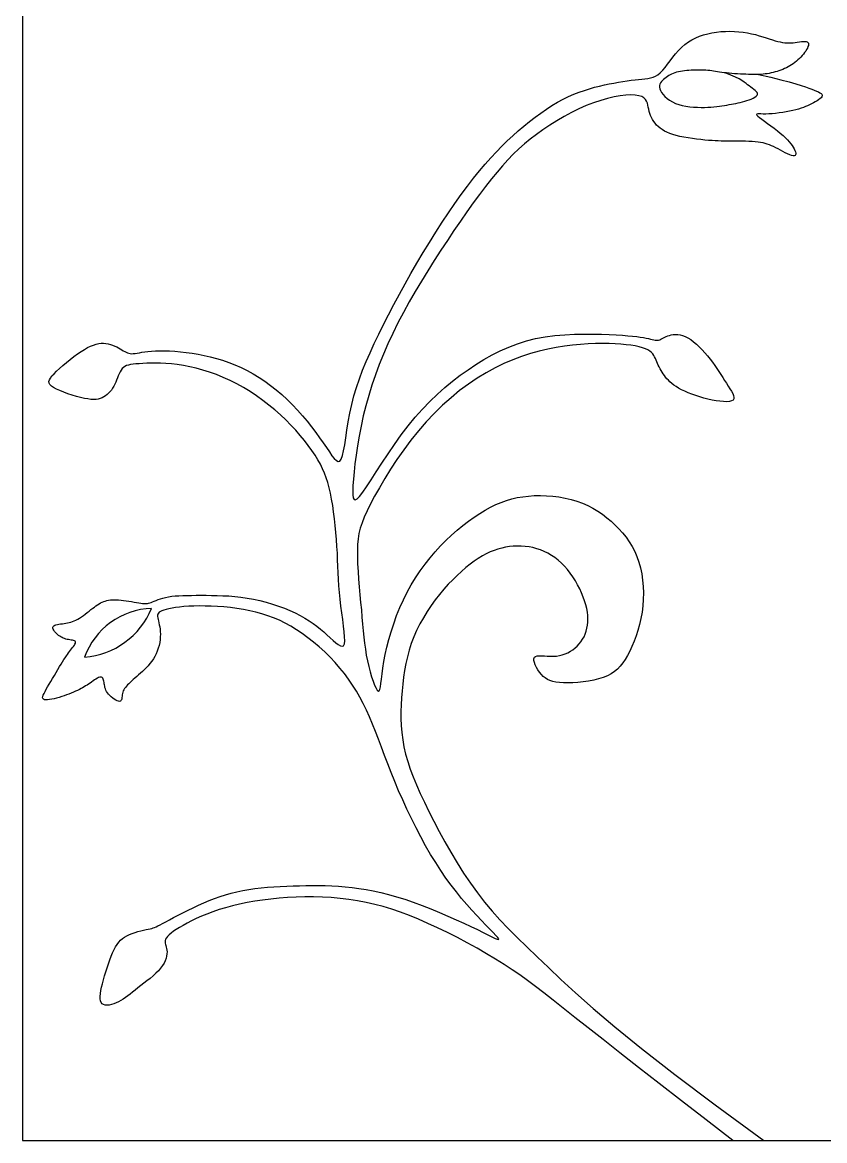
# Model space of a CAD drawing. Header units: millimetres. Extents: x 14385 to 129787, y 107826 to 186798.
# Drawn here: x 30828.7 to 31130.7, y 117984.9 to 118405.8 of the extents above; entities that cross this region are included whole.
import ezdxf

# ---------------------------------------------------------------- set-up
doc = ezdxf.new("R2010")
doc.units = ezdxf.units.MM
doc.header["$LTSCALE"] = 1000

msp = doc.modelspace()

# ---------------------------------------------------------------- linework, layer by layer
at = {"color": 252, "ltscale": 0.1}
msp.add_lwpolyline([(31528.71, 119784.86), (30828.71, 119784.86), (30828.71, 117984.86), (31528.71, 117984.86)], close=True, dxfattribs=at)
for points in [[(31096.13, 117984.86), (31086.1, 117992.63), (31076.86, 117999.81), (31068.39, 118006.4), (31060.66, 118012.44), (31053.66, 118017.92), (31047.35, 118022.88), (31041.71, 118027.32), (31036.72, 118031.27), (31032.34, 118034.74), (31028.48, 118037.79), (31025.02, 118040.5), (31021.86, 118042.93), (31018.9, 118045.15), (31016.02, 118047.21), (31013.13, 118049.2), (31010.1, 118051.17), (31006.87, 118053.18), (31003.44, 118055.22), (30999.87, 118057.27), (30996.2, 118059.29), (30992.47, 118061.26), (30988.73, 118063.16), (30985.02, 118064.96), (30981.39, 118066.64), (30977.86, 118068.18), (30974.43, 118069.58), (30971.09, 118070.83), (30967.81, 118071.95), (30964.56, 118072.94), (30961.34, 118073.8), (30958.12, 118074.54), (30954.88, 118075.16), (30951.6, 118075.66), (30948.3, 118076.05), (30944.98, 118076.33), (30941.66, 118076.51), (30938.34, 118076.6), (30935.04, 118076.6), (30931.77, 118076.52), (30928.54, 118076.35), (30925.35, 118076.12), (30922.23, 118075.81), (30919.17, 118075.43), (30916.19, 118074.98), (30913.3, 118074.47), (30910.5, 118073.89), (30907.8, 118073.25), (30905.21, 118072.55), (30902.74, 118071.8), (30900.4, 118071), (30898.19, 118070.16), (30896.11, 118069.3), (30894.17, 118068.44), (30892.37, 118067.57), (30890.71, 118066.72), (30889.21, 118065.9), (30887.86, 118065.11), (30886.66, 118064.36), (30885.62, 118063.65), (30884.73, 118062.98), (30883.98, 118062.34), (30883.39, 118061.74), (30882.94, 118061.18), (30882.63, 118060.65), (30882.47, 118060.15), (30882.42, 118059.68), (30882.46, 118059.21), (30882.57, 118058.74), (30882.72, 118058.26), (30882.88, 118057.74), (30883.02, 118057.18), (30883.13, 118056.56), (30883.17, 118055.87), (30883.14, 118055.13), (30883.02, 118054.33), (30882.8, 118053.48), (30882.48, 118052.59), (30882.04, 118051.68), (30881.47, 118050.74), (30880.77, 118049.78), (30879.93, 118048.82), (30878.96, 118047.85), (30877.91, 118046.89), (30876.79, 118045.94), (30875.63, 118045), (30874.46, 118044.09), (30873.31, 118043.2), (30872.21, 118042.34), (30871.18, 118041.53), (30870.2, 118040.75), (30869.28, 118040.02), (30868.39, 118039.33), (30867.52, 118038.69), (30866.66, 118038.11), (30865.81, 118037.57), (30864.93, 118037.09), (30864.04, 118036.68), (30863.14, 118036.33), (30862.25, 118036.06), (30861.4, 118035.89), (30860.61, 118035.83), (30859.89, 118035.88), (30859.27, 118036.06), (30858.77, 118036.39), (30858.4, 118036.87), (30858.17, 118037.5), (30858.05, 118038.26), (30858.04, 118039.16), (30858.12, 118040.18), (30858.29, 118041.32), (30858.54, 118042.57), (30858.85, 118043.91), (30859.22, 118045.35), (30859.64, 118046.85), (30860.09, 118048.39), (30860.58, 118049.93), (30861.09, 118051.45), (30861.62, 118052.93), (30862.16, 118054.32), (30862.7, 118055.61), (30863.24, 118056.77), (30863.8, 118057.8), (30864.37, 118058.72), (30864.98, 118059.53), (30865.64, 118060.26), (30866.36, 118060.9), (30867.15, 118061.47), (30868.03, 118061.97), (30869.01, 118062.43), (30870.06, 118062.84), (30871.14, 118063.2), (30872.24, 118063.52), (30873.31, 118063.81), (30874.33, 118064.05), (30875.27, 118064.27), (30876.1, 118064.45), (30876.79, 118064.61), (30877.39, 118064.76), (30877.94, 118064.93), (30878.48, 118065.12), (30879.06, 118065.37), (30879.73, 118065.68), (30880.53, 118066.09), (30881.52, 118066.6), (30882.71, 118067.24), (30884.1, 118067.98), (30885.66, 118068.8), (30887.36, 118069.69), (30889.18, 118070.62), (30891.08, 118071.58), (30893.04, 118072.53), (30895.04, 118073.46), (30897.04, 118074.35), (30899.06, 118075.2), (30901.09, 118075.99), (30903.14, 118076.73), (30905.22, 118077.41), (30907.34, 118078.02), (30909.5, 118078.57), (30911.7, 118079.04), (30913.96, 118079.44), (30916.27, 118079.76), (30918.61, 118080.03), (30920.99, 118080.24), (30923.39, 118080.41), (30925.8, 118080.55), (30928.22, 118080.65), (30930.64, 118080.73), (30933.06, 118080.81), (30935.47, 118080.86), (30937.89, 118080.88), (30940.32, 118080.88), (30942.76, 118080.84), (30945.23, 118080.75), (30947.72, 118080.6), (30950.25, 118080.4), (30952.81, 118080.14), (30955.42, 118079.8), (30958.09, 118079.37), (30960.83, 118078.85), (30963.65, 118078.24), (30966.55, 118077.51), (30969.55, 118076.66), (30972.66, 118075.69), (30975.87, 118074.59), (30979.16, 118073.38), (30982.46, 118072.09), (30985.73, 118070.75), (30988.93, 118069.39), (30992.01, 118068.03), (30994.91, 118066.71), (30997.6, 118065.44), (31000.02, 118064.27), (31002.16, 118063.21), (31003.99, 118062.29), (31005.5, 118061.55), (31006.68, 118061), (31007.51, 118060.68), (31007.96, 118060.61), (31008.02, 118060.82), (31007.68, 118061.32), (31006.99, 118062.11), (31005.98, 118063.16), (31004.7, 118064.45), (31003.21, 118065.96), (31001.54, 118067.67), (30999.75, 118069.55), (30997.88, 118071.58), (30995.98, 118073.74), (30994.05, 118076.03), (30992.1, 118078.46), (30990.15, 118081.01), (30988.19, 118083.7), (30986.25, 118086.53), (30984.32, 118089.49), (30982.41, 118092.59), (30980.53, 118095.82), (30978.7, 118099.16), (30976.91, 118102.59), (30975.17, 118106.07), (30973.5, 118109.58), (30971.89, 118113.09), (30970.36, 118116.58), (30968.92, 118120.01), (30967.57, 118123.37), (30966.29, 118126.64), (30965.08, 118129.83), (30963.91, 118132.92), (30962.77, 118135.92), (30961.65, 118138.83), (30960.53, 118141.62), (30959.4, 118144.32), (30958.23, 118146.9), (30957.02, 118149.39), (30955.76, 118151.79), (30954.44, 118154.1), (30953.03, 118156.35), (30951.55, 118158.53), (30949.96, 118160.67), (30948.27, 118162.76), (30946.46, 118164.82), (30944.55, 118166.83), (30942.55, 118168.79), (30940.48, 118170.67), (30938.37, 118172.46), (30936.22, 118174.16), (30934.05, 118175.73), (30931.89, 118177.18), (30929.74, 118178.49), (30927.6, 118179.67), (30925.46, 118180.71), (30923.31, 118181.64), (30921.12, 118182.46), (30918.91, 118183.18), (30916.64, 118183.8), (30914.32, 118184.33), (30911.93, 118184.79), (30909.5, 118185.17), (30907.04, 118185.49), (30904.59, 118185.73), (30902.17, 118185.91), (30899.81, 118186.04), (30897.52, 118186.1), (30895.34, 118186.11), (30893.28, 118186.07), (30891.35, 118185.99), (30889.56, 118185.86), (30887.91, 118185.7), (30886.41, 118185.51), (30885.07, 118185.3), (30883.87, 118185.07), (30882.85, 118184.83), (30881.98, 118184.58), (30881.27, 118184.31), (30880.71, 118184.03), (30880.27, 118183.72), (30879.96, 118183.38), (30879.75, 118183.01), (30879.64, 118182.6), (30879.62, 118182.14), (30879.67, 118181.64), (30879.78, 118181.08), (30879.92, 118180.47), (30880.09, 118179.8), (30880.27, 118179.07), (30880.43, 118178.28), (30880.56, 118177.44), (30880.65, 118176.52), (30880.69, 118175.55), (30880.65, 118174.52), (30880.56, 118173.46), (30880.4, 118172.37), (30880.17, 118171.28), (30879.88, 118170.19), (30879.51, 118169.12), (30879.08, 118168.09), (30878.58, 118167.11), (30878.03, 118166.17), (30877.41, 118165.29), (30876.76, 118164.44), (30876.08, 118163.63), (30875.37, 118162.87), (30874.64, 118162.14), (30873.91, 118161.44), (30873.19, 118160.77), (30872.47, 118160.13), (30871.77, 118159.53), (30871.1, 118158.94), (30870.45, 118158.39), (30869.84, 118157.85), (30869.27, 118157.34), (30868.74, 118156.85), (30868.28, 118156.38), (30867.86, 118155.92), (30867.49, 118155.47), (30867.18, 118155.03), (30866.91, 118154.58), (30866.69, 118154.13), (30866.52, 118153.66), (30866.39, 118153.17), (30866.3, 118152.67), (30866.23, 118152.16), (30866.17, 118151.67), (30866.1, 118151.22), (30865.99, 118150.83), (30865.84, 118150.51), (30865.62, 118150.3), (30865.31, 118150.2), (30864.91, 118150.23), (30864.42, 118150.39), (30863.88, 118150.65), (30863.3, 118151), (30862.72, 118151.41), (30862.14, 118151.88), (30861.61, 118152.37), (30861.14, 118152.88), (30860.74, 118153.39), (30860.42, 118153.9), (30860.17, 118154.4), (30859.97, 118154.9), (30859.82, 118155.39), (30859.7, 118155.88), (30859.6, 118156.37), (30859.52, 118156.85), (30859.45, 118157.33), (30859.36, 118157.79), (30859.27, 118158.21), (30859.15, 118158.59), (30858.99, 118158.91), (30858.8, 118159.16), (30858.55, 118159.32), (30858.24, 118159.37), (30857.87, 118159.32), (30857.43, 118159.16), (30856.95, 118158.93), (30856.43, 118158.62), (30855.88, 118158.27), (30855.32, 118157.89), (30854.75, 118157.49), (30854.19, 118157.1), (30853.64, 118156.72), (30853.09, 118156.36), (30852.54, 118156.01), (30851.99, 118155.67), (30851.41, 118155.33), (30850.8, 118155), (30850.16, 118154.67), (30849.47, 118154.33), (30848.73, 118153.99), (30847.95, 118153.64), (30847.12, 118153.29), (30846.25, 118152.95), (30845.36, 118152.61), (30844.44, 118152.28), (30843.51, 118151.98), (30842.57, 118151.69), (30841.62, 118151.42), (30840.7, 118151.19), (30839.81, 118150.99), (30838.98, 118150.85), (30838.22, 118150.77), (30837.57, 118150.76), (30837.04, 118150.83), (30836.65, 118150.98), (30836.42, 118151.23), (30836.34, 118151.58), (30836.4, 118152.02), (30836.57, 118152.56), (30836.86, 118153.19), (30837.24, 118153.92), (30837.7, 118154.74), (30838.23, 118155.65), (30838.81, 118156.66), (30839.43, 118157.73), (30840.09, 118158.84), (30840.75, 118159.98), (30841.42, 118161.11), (30842.08, 118162.22), (30842.72, 118163.27), (30843.31, 118164.25), (30843.86, 118165.13), (30844.37, 118165.92), (30844.84, 118166.64), (30845.28, 118167.29), (30845.69, 118167.88), (30846.09, 118168.43), (30846.48, 118168.95), (30846.87, 118169.46), (30847.26, 118169.95), (30847.63, 118170.42), (30847.98, 118170.88), (30848.28, 118171.31), (30848.52, 118171.71), (30848.69, 118172.06), (30848.76, 118172.38), (30848.73, 118172.64), (30848.58, 118172.84), (30848.32, 118173), (30847.97, 118173.12), (30847.56, 118173.22), (30847.09, 118173.3), (30846.58, 118173.37), (30846.06, 118173.45), (30845.55, 118173.55), (30845.04, 118173.67), (30844.56, 118173.82), (30844.09, 118174), (30843.64, 118174.21), (30843.2, 118174.45), (30842.77, 118174.72), (30842.35, 118175.03), (30841.95, 118175.37), (30841.55, 118175.74), (30841.18, 118176.13), (30840.84, 118176.54), (30840.57, 118176.95), (30840.36, 118177.35), (30840.24, 118177.73), (30840.23, 118178.08), (30840.33, 118178.38), (30840.57, 118178.64), (30840.92, 118178.84), (30841.37, 118179.01), (30841.9, 118179.15), (30842.49, 118179.26), (30843.12, 118179.36), (30843.77, 118179.45), (30844.43, 118179.54), (30845.07, 118179.64), (30845.71, 118179.75), (30846.33, 118179.89), (30846.96, 118180.05), (30847.59, 118180.25), (30848.23, 118180.5), (30848.89, 118180.8), (30849.56, 118181.15), (30850.25, 118181.57), (30850.96, 118182.04), (30851.68, 118182.55), (30852.4, 118183.09), (30853.12, 118183.64), (30853.83, 118184.19), (30854.51, 118184.73), (30855.18, 118185.24), (30855.82, 118185.72), (30856.43, 118186.16), (30857.02, 118186.56), (30857.61, 118186.92), (30858.18, 118187.24), (30858.76, 118187.52), (30859.34, 118187.76), (30859.94, 118187.97), (30860.55, 118188.14), (30861.19, 118188.27), (30861.86, 118188.36), (30862.57, 118188.41), (30863.31, 118188.44), (30864.11, 118188.42), (30864.95, 118188.38), (30865.85, 118188.3), (30866.81, 118188.19), (30867.8, 118188.06), (30868.82, 118187.91), (30869.83, 118187.76), (30870.8, 118187.6), (30871.73, 118187.45), (30872.58, 118187.31), (30873.33, 118187.18), (30873.98, 118187.09), (30874.52, 118187.03), (30875, 118186.99), (30875.42, 118187), (30875.83, 118187.04), (30876.23, 118187.13), (30876.66, 118187.26), (30877.14, 118187.43), (30877.69, 118187.66), (30878.31, 118187.92), (30879.02, 118188.21), (30879.8, 118188.51), (30880.66, 118188.81), (30881.61, 118189.09), (30882.64, 118189.36), (30883.76, 118189.58), (30884.96, 118189.76), (30886.26, 118189.89), (30887.65, 118189.99), (30889.13, 118190.05), (30890.7, 118190.09), (30892.36, 118190.11), (30894.11, 118190.12), (30895.96, 118190.12), (30897.89, 118190.12), (30899.91, 118190.1), (30902.01, 118190.06), (30904.18, 118189.99), (30906.41, 118189.87), (30908.69, 118189.68), (30911.01, 118189.43), (30913.37, 118189.09), (30915.75, 118188.65), (30918.14, 118188.13), (30920.51, 118187.52), (30922.85, 118186.84), (30925.13, 118186.09), (30927.34, 118185.28), (30929.45, 118184.42), (30931.44, 118183.51), (30933.29, 118182.56), (30935.02, 118181.58), (30936.63, 118180.56), (30938.14, 118179.53), (30939.56, 118178.47), (30940.9, 118177.4), (30942.17, 118176.33), (30943.39, 118175.24), (30944.56, 118174.17), (30945.67, 118173.15), (30946.69, 118172.26), (30947.62, 118171.56), (30948.42, 118171.1), (30949.09, 118170.95), (30949.59, 118171.17), (30949.92, 118171.82), (30950.06, 118172.95), (30950.04, 118174.49), (30949.88, 118176.39), (30949.63, 118178.57), (30949.31, 118180.96), (30948.96, 118183.49), (30948.62, 118186.09), (30948.31, 118188.7), (30948.06, 118191.24), (30947.87, 118193.73), (30947.73, 118196.18), (30947.61, 118198.62), (30947.51, 118201.05), (30947.4, 118203.5), (30947.29, 118205.98), (30947.15, 118208.5), (30946.98, 118211.09), (30946.77, 118213.71), (30946.52, 118216.34), (30946.23, 118218.94), (30945.9, 118221.5), (30945.54, 118223.97), (30945.14, 118226.34), (30944.71, 118228.56), (30944.24, 118230.62), (30943.72, 118232.55), (30943.14, 118234.37), (30942.48, 118236.1), (30941.75, 118237.79), (30940.91, 118239.46), (30939.96, 118241.15), (30938.89, 118242.87), (30937.69, 118244.66), (30936.36, 118246.51), (30934.9, 118248.4), (30933.32, 118250.33), (30931.62, 118252.27), (30929.81, 118254.21), (30927.89, 118256.14), (30925.86, 118258.05), (30923.74, 118259.92), (30921.52, 118261.74), (30919.22, 118263.5), (30916.85, 118265.19), (30914.42, 118266.79), (30911.95, 118268.3), (30909.43, 118269.7), (30906.88, 118270.99), (30904.31, 118272.15), (30901.74, 118273.18), (30899.18, 118274.1), (30896.65, 118274.9), (30894.15, 118275.58), (30891.7, 118276.15), (30889.33, 118276.62), (30887.03, 118276.98), (30884.83, 118277.24), (30882.74, 118277.41), (30880.75, 118277.51), (30878.88, 118277.55), (30877.13, 118277.53), (30875.51, 118277.48), (30874.03, 118277.4), (30872.68, 118277.31), (30871.48, 118277.22), (30870.42, 118277.11), (30869.48, 118276.97), (30868.65, 118276.8), (30867.93, 118276.57), (30867.3, 118276.28), (30866.75, 118275.91), (30866.27, 118275.45), (30865.85, 118274.89), (30865.47, 118274.24), (30865.13, 118273.53), (30864.81, 118272.76), (30864.5, 118271.96), (30864.18, 118271.14), (30863.86, 118270.33), (30863.5, 118269.54), (30863.11, 118268.79), (30862.68, 118268.07), (30862.22, 118267.4), (30861.72, 118266.78), (30861.19, 118266.21), (30860.62, 118265.69), (30860.03, 118265.23), (30859.41, 118264.83), (30858.75, 118264.49), (30858.06, 118264.22), (30857.3, 118264.01), (30856.47, 118263.89), (30855.54, 118263.85), (30854.51, 118263.89), (30853.35, 118264.02), (30852.05, 118264.25), (30850.59, 118264.58), (30849.04, 118264.99), (30847.43, 118265.47), (30845.82, 118266), (30844.27, 118266.57), (30842.82, 118267.16), (30841.54, 118267.76), (30840.47, 118268.34), (30839.65, 118268.91), (30839.1, 118269.46), (30838.79, 118270.02), (30838.72, 118270.61), (30838.88, 118271.23), (30839.26, 118271.92), (30839.84, 118272.69), (30840.63, 118273.55), (30841.61, 118274.52), (30842.73, 118275.56), (30843.98, 118276.66), (30845.32, 118277.79), (30846.71, 118278.9), (30848.12, 118279.98), (30849.51, 118280.99), (30850.85, 118281.9), (30852.11, 118282.69), (30853.29, 118283.35), (30854.41, 118283.9), (30855.47, 118284.33), (30856.48, 118284.65), (30857.44, 118284.87), (30858.37, 118284.98), (30859.28, 118285), (30860.17, 118284.92), (30861.04, 118284.77), (30861.89, 118284.54), (30862.7, 118284.27), (30863.48, 118283.95), (30864.23, 118283.61), (30864.92, 118283.25), (30865.57, 118282.89), (30866.16, 118282.54), (30866.72, 118282.21), (30867.24, 118281.91), (30867.75, 118281.64), (30868.25, 118281.41), (30868.77, 118281.24), (30869.3, 118281.12), (30869.87, 118281.07), (30870.48, 118281.09), (30871.16, 118281.17), (30871.91, 118281.29), (30872.75, 118281.44), (30873.7, 118281.61), (30874.77, 118281.78), (30875.97, 118281.94), (30877.31, 118282.06), (30878.82, 118282.15), (30880.47, 118282.19), (30882.26, 118282.18), (30884.16, 118282.12), (30886.16, 118282), (30888.25, 118281.82), (30890.4, 118281.58), (30892.61, 118281.28), (30894.86, 118280.9), (30897.15, 118280.45), (30899.45, 118279.92), (30901.77, 118279.3), (30904.1, 118278.59), (30906.43, 118277.78), (30908.75, 118276.88), (30911.06, 118275.86), (30913.34, 118274.74), (30915.6, 118273.5), (30917.82, 118272.16), (30920.02, 118270.7), (30922.17, 118269.14), (30924.29, 118267.48), (30926.36, 118265.71), (30928.38, 118263.84), (30930.36, 118261.87), (30932.27, 118259.83), (30934.12, 118257.74), (30935.88, 118255.63), (30937.56, 118253.53), (30939.13, 118251.45), (30940.6, 118249.44), (30941.95, 118247.51), (30943.17, 118245.71), (30944.28, 118244.07), (30945.27, 118242.67), (30946.15, 118241.57), (30946.94, 118240.83), (30947.63, 118240.52), (30948.24, 118240.68), (30948.77, 118241.4), (30949.24, 118242.7), (30949.66, 118244.52), (30950.06, 118246.79), (30950.47, 118249.42), (30950.92, 118252.34), (30951.42, 118255.45), (30952.01, 118258.68), (30952.71, 118261.95), (30953.54, 118265.19), (30954.5, 118268.4), (30955.6, 118271.61), (30956.81, 118274.84), (30958.16, 118278.11), (30959.62, 118281.44), (30961.19, 118284.85), (30962.88, 118288.37), (30964.68, 118292), (30966.57, 118295.73), (30968.56, 118299.55), (30970.63, 118303.43), (30972.78, 118307.34), (30974.99, 118311.28), (30977.26, 118315.21), (30979.59, 118319.13), (30981.95, 118322.99), (30984.34, 118326.8), (30986.75, 118330.52), (30989.16, 118334.13), (30991.55, 118337.61), (30993.93, 118340.95), (30996.26, 118344.11), (30998.54, 118347.09), (31000.77, 118349.85), (31002.93, 118352.43), (31005.06, 118354.83), (31007.15, 118357.09), (31009.22, 118359.2), (31011.28, 118361.2), (31013.34, 118363.11), (31015.42, 118364.95), (31017.51, 118366.72), (31019.62, 118368.43), (31021.73, 118370.06), (31023.86, 118371.62), (31025.98, 118373.08), (31028.09, 118374.44), (31030.18, 118375.69), (31032.26, 118376.82), (31034.31, 118377.83), (31036.33, 118378.72), (31038.32, 118379.5), (31040.28, 118380.19), (31042.22, 118380.8), (31044.13, 118381.34), (31046, 118381.81), (31047.85, 118382.23), (31049.66, 118382.62), (31051.43, 118382.96), (31053.16, 118383.27), (31054.82, 118383.55), (31056.42, 118383.78), (31057.94, 118383.99), (31059.37, 118384.16), (31060.71, 118384.3), (31061.95, 118384.41), (31063.09, 118384.52), (31064.16, 118384.66), (31065.17, 118384.86), (31066.13, 118385.15), (31067.05, 118385.55), (31067.96, 118386.1), (31068.86, 118386.82), (31069.76, 118387.74), (31070.68, 118388.82), (31071.62, 118390.02), (31072.59, 118391.3), (31073.6, 118392.63), (31074.65, 118393.95), (31075.76, 118395.22), (31076.92, 118396.41), (31078.15, 118397.48), (31079.44, 118398.42), (31080.79, 118399.25), (31082.19, 118399.97), (31083.65, 118400.59), (31085.17, 118401.1), (31086.73, 118401.53), (31088.33, 118401.86), (31089.98, 118402.12), (31091.66, 118402.29), (31093.35, 118402.39), (31095.05, 118402.42), (31096.74, 118402.37), (31098.42, 118402.25), (31100.06, 118402.07), (31101.65, 118401.82), (31103.19, 118401.51), (31104.66, 118401.16), (31106.08, 118400.77), (31107.42, 118400.37), (31108.7, 118399.96), (31109.91, 118399.57), (31111.05, 118399.21), (31112.11, 118398.89), (31113.1, 118398.62), (31114.02, 118398.41), (31114.89, 118398.25), (31115.71, 118398.14), (31116.51, 118398.08), (31117.29, 118398.06), (31118.07, 118398.08), (31118.85, 118398.14), (31119.65, 118398.24), (31120.45, 118398.35), (31121.23, 118398.46), (31121.97, 118398.56), (31122.66, 118398.62), (31123.27, 118398.64), (31123.78, 118398.6), (31124.19, 118398.47), (31124.46, 118398.26), (31124.62, 118397.96), (31124.66, 118397.58), (31124.61, 118397.14), (31124.47, 118396.65), (31124.24, 118396.13), (31123.95, 118395.57), (31123.61, 118395), (31123.21, 118394.43), (31122.78, 118393.85), (31122.3, 118393.28), (31121.79, 118392.72), (31121.26, 118392.18), (31120.69, 118391.65), (31120.11, 118391.14), (31119.51, 118390.66), (31118.9, 118390.21), (31118.28, 118389.79), (31117.64, 118389.4), (31117, 118389.04), (31116.33, 118388.7), (31115.66, 118388.38), (31114.97, 118388.09), (31114.26, 118387.81), (31113.54, 118387.56), (31112.81, 118387.32), (31112.07, 118387.11), (31111.32, 118386.92), (31110.57, 118386.75), (31109.82, 118386.6), (31109.08, 118386.47), (31108.35, 118386.37), (31107.62, 118386.28), (31106.9, 118386.22), (31106.17, 118386.18), (31105.42, 118386.16), (31104.65, 118386.15), (31103.84, 118386.16), (31102.98, 118386.17), (31102.06, 118386.2), (31101.09, 118386.24), (31100.06, 118386.28), (31099, 118386.33), (31097.93, 118386.39), (31096.85, 118386.46), (31095.79, 118386.54), (31094.77, 118386.64), (31093.79, 118386.74), (31092.88, 118386.85), (31092.02, 118386.97), (31091.21, 118387.1), (31090.43, 118387.22), (31089.68, 118387.34), (31088.95, 118387.46), (31088.23, 118387.56), (31087.51, 118387.65), (31086.77, 118387.72), (31086.02, 118387.77), (31085.27, 118387.8), (31084.5, 118387.82), (31083.72, 118387.82), (31082.92, 118387.82), (31082.12, 118387.8), (31081.3, 118387.77), (31080.48, 118387.74), (31079.65, 118387.69), (31078.82, 118387.63), (31078, 118387.55), (31077.2, 118387.46), (31076.42, 118387.34), (31075.68, 118387.2), (31074.98, 118387.03), (31074.32, 118386.83), (31073.7, 118386.6), (31073.12, 118386.34), (31072.57, 118386.06), (31072.04, 118385.75), (31071.54, 118385.42), (31071.06, 118385.08), (31070.59, 118384.71), (31070.13, 118384.33), (31069.7, 118383.93), (31069.31, 118383.5), (31068.99, 118383.04), (31068.75, 118382.55), (31068.6, 118382.01), (31068.58, 118381.43), (31068.69, 118380.79), (31068.95, 118380.09), (31069.36, 118379.36), (31069.92, 118378.62), (31070.6, 118377.87), (31071.42, 118377.14), (31072.35, 118376.46), (31073.4, 118375.83), (31074.56, 118375.29), (31075.82, 118374.84), (31077.15, 118374.49), (31078.54, 118374.22), (31079.96, 118374.02), (31081.4, 118373.89), (31082.81, 118373.81), (31084.2, 118373.79), (31085.52, 118373.8), (31086.77, 118373.85), (31087.94, 118373.92), (31089.05, 118374.02), (31090.1, 118374.13), (31091.1, 118374.26), (31092.06, 118374.4), (31092.98, 118374.54), (31093.87, 118374.68), (31094.75, 118374.83), (31095.61, 118374.97), (31096.46, 118375.12), (31097.29, 118375.28), (31098.13, 118375.45), (31098.96, 118375.64), (31099.79, 118375.85), (31100.63, 118376.09), (31101.48, 118376.35), (31102.3, 118376.63), (31103.09, 118376.94), (31103.8, 118377.27), (31104.43, 118377.61), (31104.93, 118377.96), (31105.29, 118378.33), (31105.47, 118378.69), (31105.47, 118379.06), (31105.29, 118379.43), (31104.98, 118379.81), (31104.55, 118380.19), (31104.05, 118380.58), (31103.48, 118380.99), (31102.89, 118381.41), (31102.31, 118381.84), (31101.73, 118382.29), (31101.13, 118382.77), (31100.43, 118383.29), (31099.58, 118383.85), (31098.5, 118384.48), (31097.15, 118385.17), (31095.44, 118385.94), (31093.33, 118386.79)], [(31105.8, 118386.17), (31110.45, 118385.11), (31114.3, 118384.17), (31117.43, 118383.36), (31119.95, 118382.65), (31121.95, 118382.03), (31123.55, 118381.5), (31124.83, 118381.03), (31125.9, 118380.62), (31126.85, 118380.25), (31127.67, 118379.92), (31128.38, 118379.61), (31128.96, 118379.32), (31129.4, 118379.04), (31129.7, 118378.75), (31129.85, 118378.46), (31129.85, 118378.14), (31129.7, 118377.8), (31129.4, 118377.44), (31128.99, 118377.07), (31128.48, 118376.68), (31127.88, 118376.29), (31127.22, 118375.89), (31126.52, 118375.5), (31125.8, 118375.13), (31125.07, 118374.76), (31124.32, 118374.41), (31123.54, 118374.08), (31122.72, 118373.76), (31121.84, 118373.45), (31120.9, 118373.16), (31119.88, 118372.87), (31118.77, 118372.6), (31117.56, 118372.35), (31116.27, 118372.11), (31114.94, 118371.89), (31113.59, 118371.7), (31112.25, 118371.53), (31110.95, 118371.41), (31109.73, 118371.32), (31108.6, 118371.28), (31107.59, 118371.29), (31106.74, 118371.32), (31106.04, 118371.34), (31105.53, 118371.34), (31105.21, 118371.29), (31105.11, 118371.15), (31105.24, 118370.91), (31105.62, 118370.54), (31106.26, 118370.01), (31107.11, 118369.36), (31108.14, 118368.59), (31109.28, 118367.74), (31110.49, 118366.84), (31111.72, 118365.91), (31112.93, 118364.97), (31114.05, 118364.05), (31115.06, 118363.17), (31115.95, 118362.34), (31116.73, 118361.55), (31117.4, 118360.81), (31117.98, 118360.1), (31118.47, 118359.42), (31118.88, 118358.79), (31119.22, 118358.18), (31119.5, 118357.61), (31119.71, 118357.08), (31119.83, 118356.61), (31119.86, 118356.21), (31119.79, 118355.9), (31119.6, 118355.68), (31119.29, 118355.57), (31118.85, 118355.58), (31118.27, 118355.72), (31117.58, 118355.97), (31116.78, 118356.32), (31115.93, 118356.73), (31115.03, 118357.19), (31114.11, 118357.66), (31113.2, 118358.14), (31112.32, 118358.59), (31111.49, 118359.01), (31110.7, 118359.37), (31109.93, 118359.7), (31109.16, 118359.98), (31108.37, 118360.22), (31107.53, 118360.43), (31106.64, 118360.6), (31105.66, 118360.74), (31104.59, 118360.85), (31103.44, 118360.93), (31102.23, 118360.99), (31100.99, 118361.03), (31099.73, 118361.06), (31098.47, 118361.07), (31097.24, 118361.07), (31096.07, 118361.07), (31094.95, 118361.07), (31093.88, 118361.08), (31092.83, 118361.09), (31091.78, 118361.11), (31090.7, 118361.15), (31089.56, 118361.2), (31088.36, 118361.27), (31087.05, 118361.36), (31085.63, 118361.49), (31084.12, 118361.64), (31082.54, 118361.82), (31080.94, 118362.02), (31079.33, 118362.27), (31077.76, 118362.54), (31076.26, 118362.84), (31074.85, 118363.18), (31073.56, 118363.56), (31072.4, 118363.96), (31071.34, 118364.41), (31070.39, 118364.89), (31069.53, 118365.4), (31068.76, 118365.95), (31068.07, 118366.53), (31067.45, 118367.15), (31066.89, 118367.8), (31066.39, 118368.49), (31065.95, 118369.2), (31065.56, 118369.93), (31065.23, 118370.69), (31064.94, 118371.47), (31064.71, 118372.26), (31064.51, 118373.06), (31064.36, 118373.87), (31064.2, 118374.66), (31064, 118375.43), (31063.71, 118376.15), (31063.28, 118376.8), (31062.69, 118377.37), (31061.87, 118377.84), (31060.79, 118378.18), (31059.42, 118378.39), (31057.77, 118378.46), (31055.87, 118378.37), (31053.76, 118378.13), (31051.46, 118377.73), (31049.01, 118377.17), (31046.43, 118376.44), (31043.75, 118375.54), (31041.01, 118374.46), (31038.23, 118373.23), (31035.44, 118371.85), (31032.66, 118370.36), (31029.92, 118368.78), (31027.24, 118367.11), (31024.67, 118365.39), (31022.21, 118363.64), (31019.89, 118361.86), (31017.69, 118360.04), (31015.57, 118358.15), (31013.52, 118356.17), (31011.49, 118354.08), (31009.46, 118351.84), (31007.4, 118349.44), (31005.29, 118346.84), (31003.08, 118344.03), (31000.8, 118341.02), (30998.46, 118337.83), (30996.06, 118334.49), (30993.63, 118331.01), (30991.17, 118327.42), (30988.7, 118323.74), (30986.22, 118319.98), (30983.76, 118316.16), (30981.33, 118312.31), (30978.94, 118308.41), (30976.61, 118304.49), (30974.35, 118300.55), (30972.17, 118296.61), (30970.1, 118292.66), (30968.14, 118288.71), (30966.32, 118284.79), (30964.62, 118280.87), (30963.05, 118276.97), (30961.61, 118273.09), (30960.29, 118269.21), (30959.09, 118265.35), (30958.02, 118261.5), (30957.06, 118257.66), (30956.22, 118253.84), (30955.49, 118250.08), (30954.86, 118246.42), (30954.34, 118242.92), (30953.91, 118239.63), (30953.58, 118236.59), (30953.33, 118233.85), (30953.17, 118231.47), (30953.08, 118229.48), (30953.11, 118227.92), (30953.26, 118226.81), (30953.56, 118226.17), (30954.05, 118226.04), (30954.74, 118226.43), (30955.66, 118227.37), (30956.85, 118228.89), (30958.3, 118230.98), (30960.01, 118233.58), (30961.94, 118236.57), (30964.07, 118239.86), (30966.37, 118243.34), (30968.8, 118246.91), (30971.34, 118250.48), (30973.97, 118253.93), (30976.64, 118257.19), (30979.37, 118260.25), (30982.13, 118263.11), (30984.94, 118265.81), (30987.78, 118268.33), (30990.66, 118270.71), (30993.57, 118272.94), (30996.5, 118275.05), (30999.46, 118277.03), (31002.46, 118278.89), (31005.51, 118280.61), (31008.62, 118282.18), (31011.8, 118283.59), (31015.07, 118284.83), (31018.45, 118285.88), (31021.94, 118286.74), (31025.54, 118287.4), (31029.22, 118287.88), (31032.91, 118288.2), (31036.57, 118288.39), (31040.12, 118288.47), (31043.52, 118288.46), (31046.72, 118288.38), (31049.64, 118288.27), (31052.26, 118288.14), (31054.58, 118288), (31056.63, 118287.84), (31058.42, 118287.67), (31059.99, 118287.5), (31061.34, 118287.32), (31062.52, 118287.14), (31063.54, 118286.95), (31064.42, 118286.77), (31065.18, 118286.59), (31065.84, 118286.43), (31066.42, 118286.3), (31066.94, 118286.2), (31067.4, 118286.15), (31067.83, 118286.15), (31068.25, 118286.21), (31068.67, 118286.33), (31069.11, 118286.51), (31069.56, 118286.74), (31070.03, 118286.99), (31070.54, 118287.25), (31071.08, 118287.51), (31071.67, 118287.76), (31072.31, 118287.98), (31073, 118288.16), (31073.75, 118288.28), (31074.55, 118288.33), (31075.41, 118288.3), (31076.31, 118288.17), (31077.25, 118287.92), (31078.23, 118287.55), (31079.25, 118287.03), (31080.31, 118286.37), (31081.38, 118285.57), (31082.47, 118284.66), (31083.56, 118283.65), (31084.63, 118282.56), (31085.68, 118281.42), (31086.69, 118280.25), (31087.65, 118279.06), (31088.55, 118277.87), (31089.39, 118276.68), (31090.19, 118275.51), (31090.96, 118274.35), (31091.69, 118273.21), (31092.39, 118272.09), (31093.08, 118270.99), (31093.77, 118269.92), (31094.44, 118268.89), (31095.09, 118267.9), (31095.66, 118266.96), (31096.13, 118266.1), (31096.45, 118265.31), (31096.61, 118264.63), (31096.55, 118264.05), (31096.25, 118263.6), (31095.68, 118263.28), (31094.87, 118263.08), (31093.85, 118263), (31092.65, 118263.03), (31091.32, 118263.15), (31089.88, 118263.35), (31088.37, 118263.63), (31086.82, 118263.97), (31085.27, 118264.37), (31083.74, 118264.82), (31082.24, 118265.3), (31080.79, 118265.82), (31079.4, 118266.37), (31078.09, 118266.94), (31076.88, 118267.52), (31075.78, 118268.11), (31074.8, 118268.69), (31073.94, 118269.28), (31073.18, 118269.88), (31072.5, 118270.47), (31071.9, 118271.07), (31071.36, 118271.67), (31070.86, 118272.28), (31070.4, 118272.9), (31069.96, 118273.52), (31069.54, 118274.15), (31069.15, 118274.79), (31068.77, 118275.43), (31068.42, 118276.07), (31068.09, 118276.71), (31067.79, 118277.35), (31067.51, 118277.98), (31067.25, 118278.62), (31067, 118279.24), (31066.73, 118279.85), (31066.41, 118280.44), (31066.01, 118281.01), (31065.53, 118281.55), (31064.91, 118282.06), (31064.16, 118282.53), (31063.24, 118282.96), (31062.14, 118283.34), (31060.87, 118283.68), (31059.43, 118283.98), (31057.82, 118284.24), (31056.03, 118284.46), (31054.06, 118284.63), (31051.92, 118284.76), (31049.6, 118284.85), (31047.12, 118284.88), (31044.49, 118284.85), (31041.72, 118284.74), (31038.85, 118284.56), (31035.87, 118284.28), (31032.8, 118283.89), (31029.67, 118283.4), (31026.48, 118282.77), (31023.24, 118282.02), (31019.97, 118281.11), (31016.66, 118280.04), (31013.33, 118278.8), (31009.99, 118277.38), (31006.64, 118275.76), (31003.29, 118273.93), (30999.94, 118271.89), (30996.62, 118269.63), (30993.33, 118267.16), (30990.08, 118264.5), (30986.9, 118261.65), (30983.78, 118258.61), (30980.75, 118255.4), (30977.81, 118252.03), (30974.98, 118248.5), (30972.28, 118244.88), (30969.73, 118241.22), (30967.34, 118237.59), (30965.13, 118234.04), (30963.12, 118230.64), (30961.33, 118227.46), (30959.78, 118224.54), (30958.48, 118221.93), (30957.42, 118219.58), (30956.57, 118217.43), (30955.91, 118215.39), (30955.43, 118213.41), (30955.1, 118211.4), (30954.91, 118209.31), (30954.83, 118207.05), (30954.84, 118204.58), (30954.93, 118201.93), (30955.09, 118199.13), (30955.3, 118196.24), (30955.54, 118193.29), (30955.8, 118190.34), (30956.06, 118187.43), (30956.32, 118184.6), (30956.56, 118181.89), (30956.79, 118179.29), (30957.01, 118176.8), (30957.26, 118174.4), (30957.52, 118172.08), (30957.83, 118169.82), (30958.18, 118167.62), (30958.59, 118165.47), (30959.08, 118163.35), (30959.61, 118161.32), (30960.18, 118159.44), (30960.75, 118157.75), (30961.32, 118156.31), (30961.85, 118155.18), (30962.33, 118154.41), (30962.73, 118154.06), (30963.04, 118154.17), (30963.29, 118154.71), (30963.49, 118155.66), (30963.67, 118156.97), (30963.87, 118158.61), (30964.1, 118160.55), (30964.4, 118162.75), (30964.8, 118165.18), (30965.31, 118167.79), (30965.94, 118170.56), (30966.68, 118173.45), (30967.55, 118176.42), (30968.53, 118179.44), (30969.62, 118182.48), (30970.83, 118185.49), (30972.16, 118188.44), (30973.59, 118191.31), (30975.13, 118194.08), (30976.77, 118196.76), (30978.5, 118199.34), (30980.3, 118201.83), (30982.18, 118204.21), (30984.13, 118206.5), (30986.14, 118208.69), (30988.19, 118210.78), (30990.28, 118212.76), (30992.4, 118214.63), (30994.54, 118216.39), (30996.67, 118218.03), (30998.8, 118219.54), (31000.9, 118220.92), (31002.97, 118222.16), (31004.99, 118223.27), (31006.99, 118224.25), (31008.97, 118225.09), (31010.95, 118225.81), (31012.95, 118226.4), (31014.99, 118226.88), (31017.07, 118227.24), (31019.22, 118227.5), (31021.44, 118227.64), (31023.73, 118227.69), (31026.05, 118227.62), (31028.38, 118227.44), (31030.72, 118227.14), (31033.02, 118226.73), (31035.27, 118226.2), (31037.46, 118225.55), (31039.55, 118224.78), (31041.55, 118223.89), (31043.47, 118222.89), (31045.3, 118221.8), (31047.05, 118220.61), (31048.73, 118219.34), (31050.32, 118218), (31051.85, 118216.59), (31053.3, 118215.11), (31054.67, 118213.58), (31055.96, 118211.97), (31057.16, 118210.28), (31058.25, 118208.51), (31059.23, 118206.65), (31060.09, 118204.69), (31060.82, 118202.62), (31061.42, 118200.44), (31061.89, 118198.17), (31062.22, 118195.83), (31062.42, 118193.44), (31062.5, 118191.02), (31062.45, 118188.59), (31062.27, 118186.17), (31061.98, 118183.77), (31061.56, 118181.43), (31061.04, 118179.15), (31060.43, 118176.94), (31059.74, 118174.83), (31058.99, 118172.81), (31058.18, 118170.91), (31057.34, 118169.13), (31056.48, 118167.49), (31055.6, 118166), (31054.7, 118164.65), (31053.74, 118163.44), (31052.71, 118162.36), (31051.58, 118161.4), (31050.33, 118160.56), (31048.94, 118159.82), (31047.38, 118159.18), (31045.65, 118158.64), (31043.79, 118158.19), (31041.83, 118157.82), (31039.83, 118157.54), (31037.84, 118157.34), (31035.9, 118157.22), (31034.06, 118157.17), (31032.37, 118157.2), (31030.87, 118157.3), (31029.54, 118157.47), (31028.37, 118157.72), (31027.33, 118158.06), (31026.41, 118158.48), (31025.58, 118159), (31024.81, 118159.62), (31024.1, 118160.34), (31023.42, 118161.16), (31022.79, 118162.06), (31022.24, 118162.98), (31021.79, 118163.91), (31021.46, 118164.78), (31021.29, 118165.58), (31021.29, 118166.26), (31021.49, 118166.79), (31021.91, 118167.13), (31022.52, 118167.32), (31023.3, 118167.38), (31024.21, 118167.36), (31025.23, 118167.29), (31026.32, 118167.21), (31027.46, 118167.16), (31028.61, 118167.16), (31029.75, 118167.25), (31030.86, 118167.44), (31031.95, 118167.72), (31033.01, 118168.08), (31034.03, 118168.52), (31035, 118169.04), (31035.93, 118169.64), (31036.79, 118170.3), (31037.6, 118171.03), (31038.34, 118171.82), (31039.01, 118172.67), (31039.62, 118173.58), (31040.15, 118174.54), (31040.6, 118175.55), (31040.97, 118176.6), (31041.26, 118177.7), (31041.47, 118178.83), (31041.58, 118180.01), (31041.61, 118181.23), (31041.56, 118182.49), (31041.4, 118183.79), (31041.16, 118185.14), (31040.82, 118186.54), (31040.39, 118187.99), (31039.86, 118189.48), (31039.24, 118191.01), (31038.54, 118192.55), (31037.75, 118194.09), (31036.89, 118195.61), (31035.95, 118197.08), (31034.96, 118198.5), (31033.9, 118199.85), (31032.79, 118201.1), (31031.62, 118202.26), (31030.41, 118203.33), (31029.16, 118204.3), (31027.86, 118205.17), (31026.53, 118205.95), (31025.16, 118206.63), (31023.77, 118207.2), (31022.34, 118207.68), (31020.9, 118208.06), (31019.44, 118208.35), (31017.96, 118208.54), (31016.48, 118208.64), (31015, 118208.66), (31013.53, 118208.59), (31012.06, 118208.44), (31010.61, 118208.22), (31009.17, 118207.91), (31007.73, 118207.51), (31006.29, 118207.02), (31004.84, 118206.43), (31003.37, 118205.74), (31001.88, 118204.93), (31000.36, 118204.01), (30998.81, 118202.98), (30997.23, 118201.82), (30995.62, 118200.54), (30994, 118199.14), (30992.36, 118197.63), (30990.72, 118196.01), (30989.07, 118194.26), (30987.42, 118192.41), (30985.78, 118190.45), (30984.17, 118188.38), (30982.6, 118186.23), (30981.1, 118183.99), (30979.67, 118181.69), (30978.34, 118179.33), (30977.13, 118176.92), (30976.05, 118174.47), (30975.11, 118171.99), (30974.32, 118169.49), (30973.64, 118166.97), (30973.08, 118164.43), (30972.62, 118161.87), (30972.23, 118159.3), (30971.92, 118156.72), (30971.67, 118154.14), (30971.46, 118151.55), (30971.3, 118148.95), (30971.22, 118146.34), (30971.23, 118143.72), (30971.33, 118141.09), (30971.54, 118138.43), (30971.89, 118135.76), (30972.37, 118133.06), (30973, 118130.33), (30973.79, 118127.55), (30974.74, 118124.71), (30975.84, 118121.78), (30977.09, 118118.73), (30978.49, 118115.56), (30980.05, 118112.24), (30981.76, 118108.74), (30983.62, 118105.07), (30985.61, 118101.25), (30987.74, 118097.35), (30990, 118093.39), (30992.36, 118089.44), (30994.82, 118085.54), (30997.37, 118081.75), (31000, 118078.1), (31002.71, 118074.63), (31005.53, 118071.29), (31008.49, 118068.01), (31011.63, 118064.72), (31015, 118061.34), (31018.62, 118057.81), (31022.54, 118054.05), (31026.8, 118049.99), (31031.48, 118045.55), (31036.94, 118040.5), (31043.55, 118034.63), (31051.71, 118027.7), (31061.83, 118019.49), (31074.29, 118009.77), (31089.48, 117998.3), (31107.81, 117984.86)]]:
    msp.add_lwpolyline(points, dxfattribs=at)
for centre, radius, start, end in [((30878.3, 118157.4), 27.82, 91.9043, 160.2617), ((30849.72, 118196.62), 29.91, 274.5822, 337.5837)]:
    msp.add_arc(centre, radius, start, end, dxfattribs=at)

doc.saveas('drawing.dxf')
